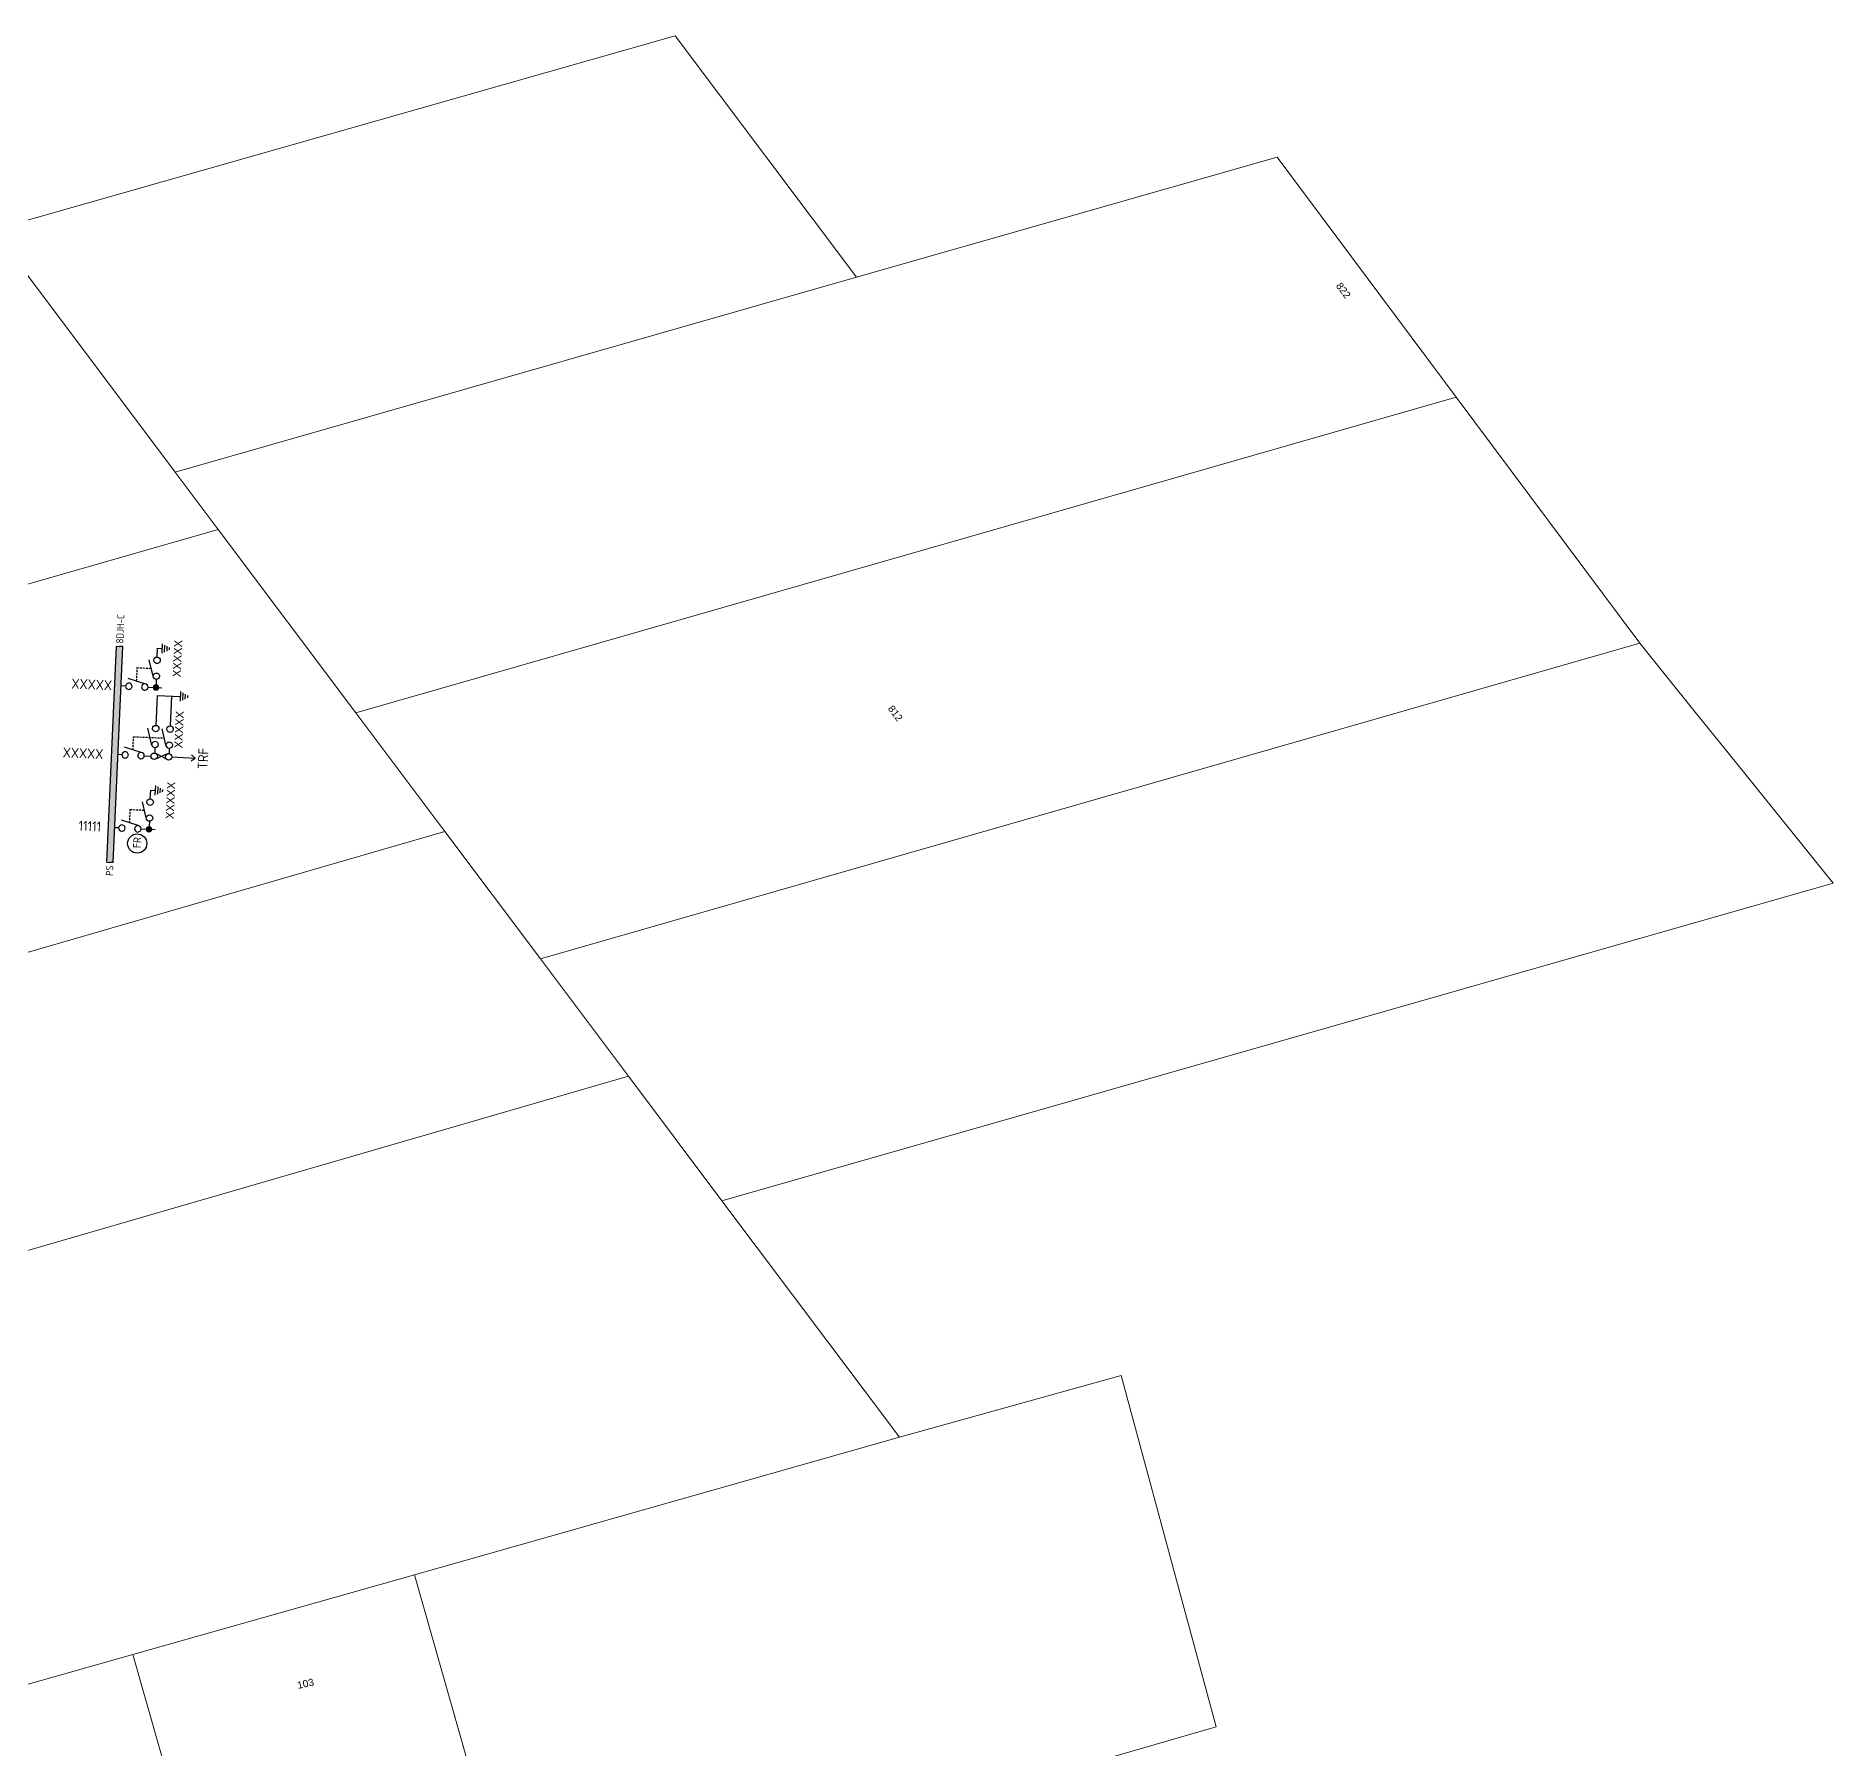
# Model space of a CAD drawing. Header units: metres. Extents: x 305887 to 307188, y 6269913 to 6270847.
# Drawn here: x 306738.8 to 307188, y 6270285.3 to 6270713.3 of the extents above; entities that cross this region are included whole.
import ezdxf
from ezdxf.enums import TextEntityAlignment as Align

# ---------------------------------------------------------------- set-up
doc = ezdxf.new("R2010")
doc.units = ezdxf.units.M
for name, pattern in [('A', [0]), ('CENTERX2', [4, 2.5, -0.5, 0.5, -0.5]), ('DASHED', [0.75, 0.5, -0.25])]:
    doc.linetypes.add(name, pattern=pattern)
doc.layers.get('0').update_dxf_attribs({"color": 6})
doc.layers.add('Cadastre Land Parcels_SP_EXT', color=9, linetype='Continuous', lineweight=5)
doc.layers.add('Equip_HV_EXT', color=7, linetype='Continuous')
doc.styles.add('ARIAL', font='arial.ttf', dxfattribs={"height": 2})
doc.styles.add('iecISOCP', font='isocp.shx')
doc.styles.add('IESYMBOL1', font='isocp.shx')
doc.styles.get("Standard").update_dxf_attribs({"font": 'arial.ttf'})
doc.styles.add('SWG_LABEL', font='arial.ttf')
doc.styles.add('SWITCH_LABEL', font='arial.ttf', dxfattribs={"height": 2.5})

# ---------------------------------------------------------------- blocks, each defined once
blk = doc.blocks.new('SWG_SIE_TRF_NOES_NEW')
for p, q in [((7.01, 0.8), (2.79, 1.95)), ((14.68, 0), (20.54, 0))]:
    blk.add_line(p, q)
at = {"linetype": 'DASHED'}
blk.add_lwpolyline([(4.9, 1.38), (4.9, 4.64), (12.61, 4.64)], dxfattribs=at)
for points in [[(2.2, 0.01), (1.2, 0.01)], [(19.54, -0.75), (20.54, 0), (19.54, 0.75)], [(7.8, 0), (9.45, 0)]]:
    blk.add_lwpolyline(points)
for points in [[(3, -0.79, 1), (3, 0.81, 1)], [(7, -0.8, 1), (7, 0.8, 1)]]:
    blk.add_lwpolyline(points, format="xyb", close=True)
at = {"flags": 1}
blk.add_attdef('Z', (0, 0), '', height=0.2, dxfattribs=at)
at = {"style": 'SWITCH_LABEL', "flags": 9}
blk.add_attdef('STREET_CODE', text='', height=0.2, dxfattribs=at).set_placement((0, -0.2), align=Align.MIDDLE_LEFT)
at = {"flags": 9}
for tag, p in [('ORIENTATION', (0, -0.4)), ('SUBURB', (0, -1)), ('STREETNAME', (0, -1.2)), ('OPERATED_BY', (0, -2.11)), ('PARENT', (0, -0.6)), ('USAGE', (0, -0.8)), ('LOCATION', (0, -1.4)), ('NOTES', (0, -1.6)), ('OWNED_BY', (0, -1.89)), ('MAINTAINED_BY', (0, -2.32))]:
    blk.add_attdef(tag, text='', height=0.2, dxfattribs=at).set_placement(p, align=Align.MIDDLE_LEFT)
blk = doc.blocks.new('SWG_FUSE_NEW')
for points in [[(1.15, 0.72), (4.04, -0.71)], [(1.16, -0.72), (4.04, 0.73)]]:
    blk.add_lwpolyline(points)
for centre in [(0.8, 0), (4.4, 0.01)]:
    blk.add_circle(centre, 0.8)
blk = doc.blocks.new('SWG_SIE_TRF_NEW')
at = {"linetype": 'CENTERX2'}
blk.add_blockref('SWG_SIE_TRF_NOES_NEW', (0, 0), dxfattribs=at)
at = {"linetype": 'CENTERX2', "rotation": 180}
blk.add_blockref('SWG_FUSE_NEW', (14.68, 0), dxfattribs=at)
at = {"style": 'IESYMBOL1'}
blk.add_text('TRF', height=2.5, rotation=89.9826, dxfattribs=at).set_placement((22.51, -0.05), align=Align.MIDDLE_CENTER)
blk = doc.blocks.new('FAULT_INDIC_SE')
blk.add_circle((0, 0), 2.4)
at = {"insert": (-1.15, 1), "char_height": 2, "width": 2.7042, "attachment_point": 1, "style": 'iecISOCP'}
blk.add_mtext('FR', dxfattribs=at)
blk = doc.blocks.new('SWG_SIE_SU_NEW')
blk.add_line((5.81, 0.79), (1.59, 1.94))
at = {"linetype": 'A', "lineweight": 0}
for p, q in [((7.98, 0.35), (7.98, -0.37)), ((8.18, -0.58), (8.18, 0.56)), ((8.38, 0.66), (8.38, -0.68)), ((8.58, -0.71), (8.58, 0.69)), ((8.78, 0.66), (8.78, -0.68)), ((8.98, -0.59), (8.98, 0.56)), ((9.18, 0.35), (9.18, -0.38))]:
    blk.add_line(p, q, dxfattribs=at)
at = {"linetype": 'DASHED'}
blk.add_lwpolyline([(3.7, 1.36), (3.7, 4.73), (7.22, 4.73)], dxfattribs=at)
for points in [[(1, 0), (0, 0)], [(6.6, -0.01), (10.1, -0.01)]]:
    blk.add_lwpolyline(points)
for points in [[(1.8, -0.8, 1), (1.8, 0.8, 1)], [(5.8, -0.81, 1), (5.8, 0.79, 1)]]:
    blk.add_lwpolyline(points, format="xyb", close=True)
at = {"linetype": 'A', "lineweight": 0}
blk.add_circle((8.58, -0.01), 0.7, dxfattribs=at)
at = {"style": 'SWG_LABEL', "flags": 8}
blk.add_attdef('ASSET_NUM', text='', height=2.5, rotation=179.9544, dxfattribs=at).set_placement((-2.4, 0.01), align=Align.MIDDLE_LEFT)
at = {"flags": 1}
blk.add_attdef('Z', (0, 0), '', height=0.2, dxfattribs=at)
at = {"style": 'SWITCH_LABEL', "flags": 9}
blk.add_attdef('STREET_CODE', text='', height=0.2, dxfattribs=at).set_placement((0, 0), align=Align.MIDDLE_LEFT)
at = {"flags": 9}
for tag, p in [('OPERATED_BY', (-0.01, -1.84)), ('ORIENTATION', (0, -0.2)), ('SUBURB', (0, -0.8)), ('STREETNAME', (0, -1)), ('OWNED_BY', (-0.01, -1.62)), ('MAINTAINED_BY', (-0.01, -2.05)), ('PARENT', (0, -0.4)), ('USAGE', (0, -0.6)), ('LOCATION', (0, -1.2)), ('NOTES', (0, -1.4))]:
    blk.add_attdef(tag, text='', height=0.2, dxfattribs=at).set_placement(p, align=Align.MIDDLE_LEFT)
blk = doc.blocks.new('SWG_SIE_TRS_ES_1_NEW')
for p, q in [((-6.1, 4.33), (-1.8, 5.55)), ((-6.1, 0.75), (-1.8, 1.97)), ((5.3, -2.29), (7.7, -2.29)), ((5.6, -2.89), (7.4, -2.89)), ((5.9, -3.49), (7.1, -3.49)), ((6.21, -4.09), (6.81, -4.09))]:
    blk.add_line(p, q)
for points in [[(-6.59, 3.56), (-7.89, 3.56)], [(6.5, 3.57), (-0.99, 3.57)], [(6.5, 3.57), (6.5, -2.29)], [(-6.59, -0.02), (-7.89, -0.02)], [(6.5, -0.01), (-0.99, -0.01)]]:
    blk.add_lwpolyline(points)
for points in [[(-5.79, 2.76, -1), (-5.79, 4.36, -1)], [(-5.79, -0.82, -1), (-5.79, 0.78, -1)], [(-1.79, 2.77, -1), (-1.79, 4.37, -1)], [(-1.79, -0.81, -1), (-1.79, 0.79, -1)]]:
    blk.add_lwpolyline(points, format="xyb", close=True)
at = {"flags": 1}
blk.add_attdef('Z', (0, 0), '', height=0.2, dxfattribs=at)
at = {"style": 'SWG_LABEL', "flags": 8}
blk.add_attdef('ASSET_NUM', text='', height=2.5, dxfattribs=at).set_placement((-1.81, -2.26), align=Align.MIDDLE_CENTER)
at = {"style": 'SWITCH_LABEL', "flags": 9}
blk.add_attdef('STREET_CODE', text='', height=0.2, dxfattribs=at).set_placement((0, -0.2), align=Align.MIDDLE_LEFT)
at = {"flags": 9}
for tag, p in [('ORIENTATION', (0, -0.4)), ('SUBURB', (0, -1)), ('STREETNAME', (0, -1.2)), ('PARENT', (0, -0.6)), ('USAGE', (0, -0.8)), ('LOCATION', (0, -1.4)), ('NOTES', (0, -1.6)), ('OWNED_BY', (0.01, -1.8)), ('OPERATED_BY', (0.01, -2.03)), ('MAINTAINED_BY', (0, -2.23))]:
    blk.add_attdef(tag, text='', height=0.2, dxfattribs=at).set_placement(p, align=Align.MIDDLE_LEFT)
blk = doc.blocks.new('SWG_SIE_ES_NEW')
for p, q in [((-5.79, 0.78), (-1.79, 1.93)), ((0.01, -1.21), (2.41, -1.21)), ((0.31, -1.81), (2.11, -1.81)), ((0.61, -2.41), (1.81, -2.41)), ((0.92, -3.01), (1.52, -3.01))]:
    blk.add_line(p, q)
for points in [[(-5.79, -0.82, -1), (-5.79, 0.78, -1)], [(-1.79, -0.81, -1), (-1.79, 0.79, -1)]]:
    blk.add_lwpolyline(points, format="xyb", close=True)
for points in [[(-6.59, -0.02), (-7.89, -0.02)], [(-0.99, -0.01), (1.21, -0.01), (1.21, -1.21)]]:
    blk.add_lwpolyline(points)
at = {"flags": 1}
blk.add_attdef('Z', (0, 0), '', height=0.2, dxfattribs=at)
at = {"style": 'ARIAL', "flags": 8}
blk.add_attdef('ASSET_NUM', text='', height=2, dxfattribs=at).set_placement((14.3, -5.09), align=Align.MIDDLE_RIGHT)
at = {"style": 'SWITCH_LABEL', "flags": 9}
blk.add_attdef('STREET_CODE', text='', height=0.2, dxfattribs=at).set_placement((0, -0.2), align=Align.MIDDLE_LEFT)
at = {"flags": 9}
for tag, p in [('ORIENTATION', (0, -0.4)), ('SUBURB', (0, -1)), ('STREETNAME', (0, -1.2)), ('OPERATED_BY', (0, -2.01)), ('PARENT', (0, -0.6)), ('USAGE', (0, -0.8)), ('LOCATION', (0, -1.4)), ('NOTES', (0, -1.6)), ('OWNED_BY', (0, -1.78)), ('MAINTAINED_BY', (0, -2.21))]:
    blk.add_attdef(tag, text='', height=0.2, dxfattribs=at).set_placement(p, align=Align.MIDDLE_LEFT)
blk = doc.blocks.new('*U56')
for p, q in [((-1.6, 0), (-1.6, 54.05)), ((-1.6, 54.05), (-0.8, 54.05)), ((0, 54.05), (-0.8, 54.05)), ((0, 0), (0, 54.05)), ((-1.6, 0), (-0.8, 0)), ((0, 0), (-0.8, 0))]:
    blk.add_line(p, q)
at = {"style": 'ARIAL'}
blk.add_attdef('SWG_TYPE', text='', height=1.8, rotation=90, dxfattribs=at).set_placement((-0.8, 54.8), align=Align.MIDDLE_LEFT)
blk.add_attdef('SUB_TYPE', text='', height=1.8, rotation=90, dxfattribs=at).set_placement((-0.8, -0.76), align=Align.MIDDLE_RIGHT)

msp = doc.modelspace()

# ---------------------------------------------------------------- hatches: boundary and pattern name
at = {"layer": 'Equip_HV_EXT', "linetype": 'Continuous'}
h = msp.add_hatch(color=7, dxfattribs=at)
h.dxf.hatch_style = 1
h.paths.add_polyline_path([(306756.5, 6270506.71), (306758.1, 6270506.64), (306760.5, 6270560.64), (306758.9, 6270560.71)])

# ---------------------------------------------------------------- linework, layer by layer
at = {"layer": 'Cadastre Land Parcels_SP_EXT', "linetype": 'Continuous'}
for points in [[(306943.92, 6270652.93), (306898.53, 6270713.27), (306728.14, 6270664.83), (306773.6, 6270604.24), (306943.92, 6270652.93)], [(306728.14, 6270664.83), (306699.81, 6270702.56), (306558.2, 6270657.46), (306590.36, 6270555.18), (306587.96, 6270533.54), (306784.36, 6270589.9), (306773.6, 6270604.24), (306728.14, 6270664.83)], [(307093.76, 6270623.01), (307049.02, 6270682.97), (306943.92, 6270652.93), (306773.6, 6270604.24), (306784.36, 6270589.9), (306818.77, 6270544.04), (307093.76, 6270623.01)], [(307139.7, 6270561.44), (307093.76, 6270623.01), (306818.77, 6270544.04), (306840.98, 6270514.4), (306864.89, 6270482.55), (307139.7, 6270561.44)], [(306818.77, 6270544.04), (306784.36, 6270589.9), (306587.96, 6270533.54), (306577.47, 6270438.11), (306840.98, 6270514.4), (306818.77, 6270544.04)], [(307187.95, 6270501.45), (307183.47, 6270507.03), (307172.78, 6270520.32), (307162.09, 6270533.61), (307153.17, 6270544.69), (307139.7, 6270561.44), (306864.89, 6270482.55), (306886.86, 6270453.22), (306910.24, 6270422.09), (307187.95, 6270501.45)], [(306886.86, 6270453.22), (306864.89, 6270482.55), (306840.98, 6270514.4), (306577.47, 6270438.11), (306568.99, 6270360.97), (306886.86, 6270453.22)], [(306910.24, 6270422.09), (306886.86, 6270453.22), (306568.99, 6270360.97), (306567.29, 6270345.5), (306567.51, 6270344.29), (306567.64, 6270343.07), (306567.66, 6270341.83), (306567.58, 6270340.59), (306588.97, 6270259.28), (306626.07, 6270269.81), (306694.22, 6270289.14), (306763.06, 6270308.68), (306833.38, 6270328.63), (306954.61, 6270363), (306910.24, 6270422.09)], [(306952.52, 6270078.11), (306980.91, 6270082.42), (306930.21, 6270260.56), (307033.77, 6270290.61), (307010.06, 6270378.42), (306954.61, 6270363), (306833.38, 6270328.63), (306907.29, 6270068.52), (306952.52, 6270078.11)], [(306846.56, 6270282.25), (306833.38, 6270328.63), (306763.06, 6270308.68), (306774.09, 6270269.8), (306776.07, 6270262.83), (306846.56, 6270282.25)], [(306774.09, 6270269.8), (306763.06, 6270308.68), (306694.22, 6270289.14), (306705.41, 6270250.3), (306774.09, 6270269.8)]]:
    msp.add_lwpolyline(points, close=True, dxfattribs=at)

# ---------------------------------------------------------------- block references
at = {"layer": 'Equip_HV_EXT', "linetype": 'CENTERX2'}
ref = msp.add_blockref('*U56', (306758.1, 6270506.64), dxfattribs=dict(at, rotation=357.4565617244509))
ref.add_attrib('SUB_TYPE', 'PS', dxfattribs={"layer": '0', "height": 1.8, "rotation": 87.4566, "style": 'iecISOCP'}).set_placement((306757.27, 6270505.92), align=Align.MIDDLE_RIGHT)
ref.add_attrib('SWG_TYPE', '8DJH-C', dxfattribs={"layer": '0', "height": 1.8, "rotation": 87.4566, "style": 'iecISOCP'}).set_placement((306759.73, 6270561.42), align=Align.MIDDLE_LEFT)
ref = msp.add_blockref('SWG_SIE_ES_NEW', (306769.15, 6270558.99), dxfattribs=dict(at, rotation=87.45656172445086))
ref.add_attrib('ASSET_NUM', 'XXXXX', dxfattribs={"layer": '0', "height": 2, "rotation": 87.4566, "style": 'ARIAL'}).set_placement((306774.39, 6270562.29), align=Align.MIDDLE_RIGHT)
ref = msp.add_blockref('SWG_SIE_SU_NEW', (306760.22, 6270550.8), dxfattribs=dict(at, rotation=357.4565617244509))
ref.add_attrib('ASSET_NUM', 'XXXXX', dxfattribs={"layer": '0', "height": 2.5, "rotation": 177.4109, "style": 'iecISOCP'}).set_placement((306757.82, 6270550.92), align=Align.MIDDLE_LEFT)
ref = msp.add_blockref('SWG_SIE_TRS_ES_1_NEW', (306772.39, 6270541.77), dxfattribs=dict(at, rotation=87.45656172445086))
ref.add_attrib('ASSET_NUM', 'XXXXX', dxfattribs={"layer": '0', "height": 2, "rotation": 87.4566, "style": 'SWG_LABEL'}).set_placement((306774.57, 6270539.86), align=Align.MIDDLE_CENTER)
ref = msp.add_blockref('SWG_SIE_TRF_NEW', (306758.1, 6270533.68), dxfattribs=dict(at, rotation=357.4565617244509))
ref.add_attrib('ASSET_NUM', 'XXXXX', dxfattribs={"layer": '0', "height": 2.5, "rotation": 177.4109, "style": 'iecISOCP', "text_generation_flag": 6}).set_placement((306745.53, 6270534.18), align=Align.MIDDLE_LEFT)
ref = msp.add_blockref('SWG_SIE_ES_NEW', (306767.42, 6270523.53), dxfattribs=dict(at, rotation=87.45656172445086))
ref.add_attrib('ASSET_NUM', 'XXXXX', dxfattribs={"layer": '0', "height": 2, "rotation": 87.4566, "style": 'ARIAL'}).set_placement((306772.65, 6270526.83), align=Align.MIDDLE_RIGHT)
ref = msp.add_blockref('SWG_SIE_SU_NEW', (306758.48, 6270515.34), dxfattribs=dict(at, rotation=357.4565617244509))
ref.add_attrib('ASSET_NUM', '11111', dxfattribs={"layer": '0', "height": 2.5, "rotation": 177.4109, "style": 'iecISOCP', "text_generation_flag": 6}).set_placement((306749.48, 6270515.88), align=Align.MIDDLE_LEFT)
at = {"layer": 'Equip_HV_EXT', "linetype": 'CENTERX2', "rotation": 87.45656172445086}
msp.add_blockref('FAULT_INDIC_SE', (306764.12, 6270511.4), dxfattribs=at)

# ---------------------------------------------------------------- texts
at = {"layer": 'Cadastre Land Parcels_SP_EXT'}
for s, rotation, p in [('822', 306.8227, (307063.61, 6270650.79)), ('812', 306.8347, (306951.62, 6270545.09)), ('103', 12.4332, (306804.33, 6270300.07))]:
    msp.add_text(s, height=1.8, rotation=rotation, dxfattribs=at).set_placement(p)

doc.saveas('drawing.dxf')
